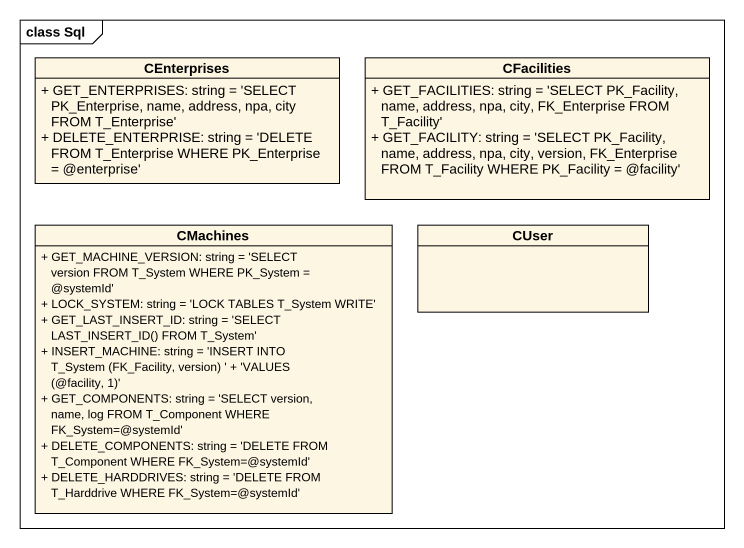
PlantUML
@startuml
mainframe class Sql
hide circle
hide empty members
skinparam classAttributeIconSize 0
class CEnterprises {
  + GET_ENTERPRISES: string = 'SELECT PK_Enterprise, name, address, npa, city FROM T_Enterprise'
  + DELETE_ENTERPRISE: string = 'DELETE FROM T_Enterprise WHERE PK_Enterprise = @enterprise'
}
class CFacilities {
  + GET_FACILITIES: string = 'SELECT PK_Facility, name, address, npa, city, FK_Enterprise FROM T_Facility'
  + GET_FACILITY: string = 'SELECT PK_Facility, name, address, npa, city, version, FK_Enterprise FROM T_Facility WHERE PK_Facility = @facility'
}
class CMachines {
  + GET_MACHINE_VERSION: string = 'SELECT version FROM T_System WHERE PK_System = @systemId'
  + LOCK_SYSTEM: string = 'LOCK TABLES T_System WRITE'
  {field} + GET_LAST_INSERT_ID: string = 'SELECT LAST_INSERT_ID() FROM T_System'
  {field} + INSERT_MACHINE: string = 'INSERT INTO T_System (FK_Facility, version) ' + 'VALUES (@facility, 1)'
  + GET_COMPONENTS: string = 'SELECT version, name, log FROM T_Component WHERE FK_System=@systemId'
  + DELETE_COMPONENTS: string = 'DELETE FROM T_Component WHERE FK_System=@systemId'
  + DELETE_HARDDRIVES: string = 'DELETE FROM T_Harddrive WHERE FK_System=@systemId'
}
class CUser
@enduml
